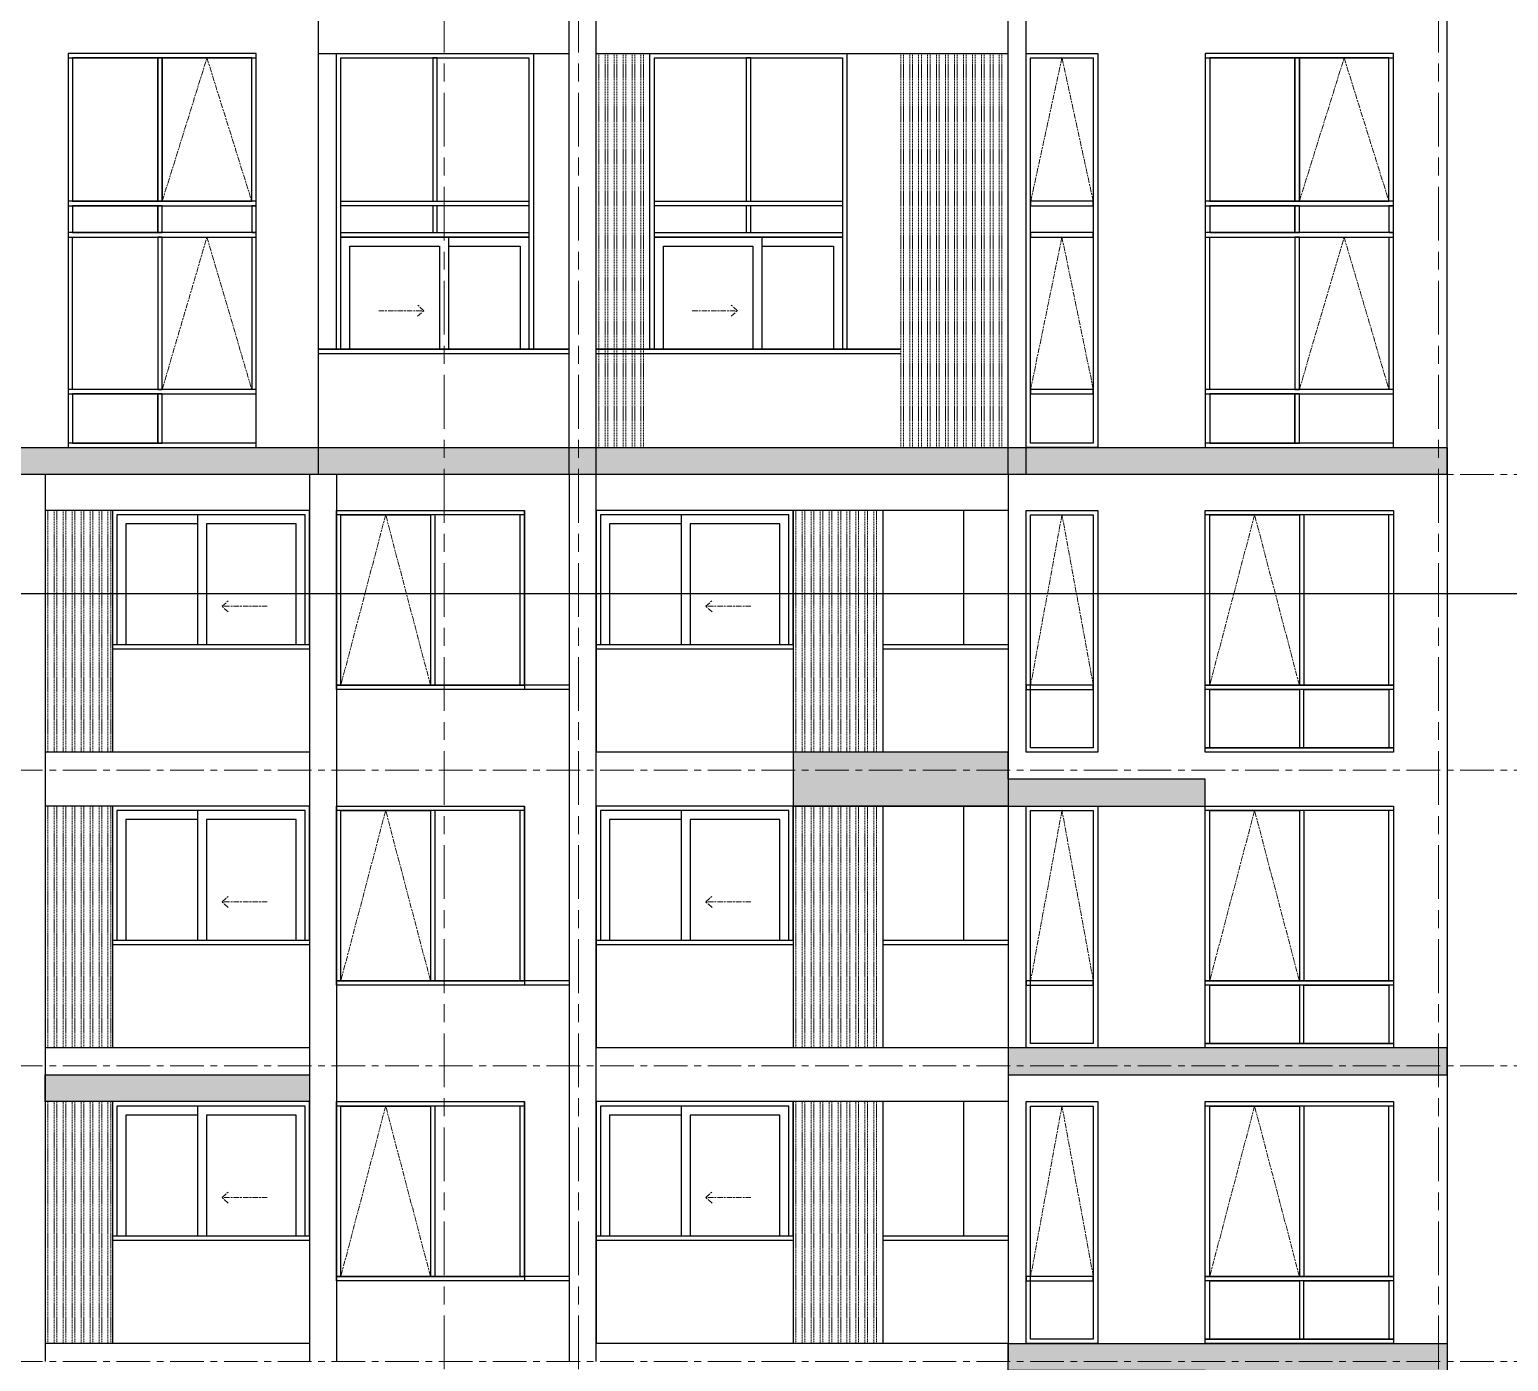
# Model space of a CAD drawing. Header units: millimetres. Extents: x -100356 to 314685, y 446 to 1273965.
# Drawn here: x 224172 to 240682, y 100804 to 115670 of the extents above; entities that cross this region are included whole.
import ezdxf
from ezdxf.xclip import XClip

# ---------------------------------------------------------------- set-up
doc = ezdxf.new("R2010")
doc.units = ezdxf.units.MM
doc.header["$XCLIPFRAME"] = 2
for name, pattern in [('20180221 BF$0$Core - tb$0$HIDDEN2', [0.1875, 0.125, -0.0625]), ('gf$0$CENTER2', [28.575, 19.05, -3.175, 3.175, -3.175]), ('gf$0$Kume - Grid Line', [10.5, 6, -1.25, 2, -1.25]), ('section$0$CENTER', [2, 1.25, -0.25, 0.25, -0.25]), ('section$0$Kume - Grid Line', [10.5, 6, -1.25, 2, -1.25])]:
    doc.linetypes.add(name, pattern=pattern)
for name, color, linetype, lineweight in [('@LOUVER', 35, 'Continuous', 13), ('gf$0$A.Axis', 251, 'gf$0$CENTER2', 13), ('section$0$A-_ANOT----_D', 7, 'Continuous', 5), ('section$0$A-_FLORLEVL_E', 7, 'Continuous', 5), ('section$0$NKC_TRUC', 8, 'section$0$CENTER', 13)]:
    doc.layers.add(name, color=color, linetype=linetype, lineweight=lineweight)
doc.layers.add('NAM', color=3, linetype='Continuous')
doc.layers.add('STR', color=7, linetype='Continuous')

# ---------------------------------------------------------------- blocks, each defined once
blk = doc.blocks.new('section$0$grid section')
at = {"layer": 'section$0$NKC_TRUC', "ltscale": 300}
for p, q in [((-141943.9, 81800), (0, 81800)), ((-141943.9, 78500), (0, 78500)), ((-141943.9, 75200), (0, 75200)), ((-141943.9, 71900), (0, 71900))]:
    blk.add_line(p, q, dxfattribs=at)
blk = doc.blocks.new('wd01 - 2400x2200')
at = {"layer": 'NAM'}
for points in [[(-100, -1050), (2600, -1050), (2600, 1050), (-100, 1050)], [(-50, 1050), (-100, 1050), (-100, -1050), (-50, -1050)], [(-50, 50), (600, 50), (600, 1000), (-50, 1000)], [(650, 1050), (600, 1050), (600, -1050), (650, -1050)], [(2550, 50), (650, 50), (650, 1000), (2550, 1000)], [(2600, 1050), (2550, 1050), (2550, -1050), (2600, -1050)], [(600, 0), (-50, 0), (-50, -1000), (600, -1000)], [(2550, 0), (650, 0), (650, -1000), (2550, -1000)]]:
    blk.add_lwpolyline(points, close=True, dxfattribs=at)
at = {"layer": 'NAM', "elevation": 0}
for points in [[(-50, 1050), (-50, -1050)], [(2550, 1050), (2550, -1050)]]:
    blk.add_lwpolyline(points, dxfattribs=at)
at = {"layer": 'NAM'}
for points in [[(600, 1050), (600, -1050)], [(650, 1050), (650, -1050)]]:
    blk.add_lwpolyline(points, dxfattribs=at)
at = {"layer": 'section$0$A-_ANOT----_D', "color": 8, "linetype": 'section$0$Kume - Grid Line', "ltscale": 10}
blk.add_lwpolyline([(650, 0), (2550, -500), (650, -1000)], dxfattribs=at)
blk = doc.blocks.new('louver 2700')
at = {"layer": '@LOUVER', "linetype": '20180221 BF$0$Core - tb$0$HIDDEN2', "ltscale": 100}
blk.add_lwpolyline([(0, 0), (30, 0), (30, 2700), (0, 2700)], close=True, dxfattribs=at)
blk = doc.blocks.new('*U589')
at = {"layer": '@LOUVER'}
blk.add_blockref('louver 2700', (-15, -1350), dxfattribs=at)
blk = doc.blocks.new('*U590')
at = {"layer": '@LOUVER', "color": 0, "linetype": 'ByBlock', "lineweight": -2}
for p in [(0, 0), (100, 0), (200, 0), (300, 0), (400, 0), (500, 0), (600, 0), (700, 0)]:
    blk.add_blockref('*U589', p, dxfattribs=at)
blk = doc.blocks.new('*U591')
at = {"layer": '@LOUVER'}
blk.add_blockref('louver 2700', (-15, -1350), dxfattribs=at)
blk = doc.blocks.new('*U592')
at = {"layer": '@LOUVER', "color": 0, "linetype": 'ByBlock', "lineweight": -2}
for p in [(0, 0), (100, 0), (200, 0), (300, 0), (400, 0), (500, 0), (600, 0), (700, 0), (800, 0), (900, 0)]:
    blk.add_blockref('*U591', p, dxfattribs=at)
blk = doc.blocks.new('elevation unit 1')
at = {"layer": 'NAM'}
for points in [[(200, 12700), (200, 15650)], [(2900, 12700), (2900, 15650)]]:
    blk.add_lwpolyline(points, dxfattribs=at)
at = {"layer": 'NAM', "elevation": 0}
for points in [[(1400, 12700), (2900, 12700), (2900, 14900), (200, 14900)], [(1350, 12700), (1350, 14900)], [(1400, 12700), (1400, 14900)], [(1400, 12750), (2850, 12750), (2850, 14850), (1400, 14850)], [(2750, 13950), (2750, 14750), (1400, 14750)], [(1400, 12750), (2850, 12750), (2850, 13950), (1400, 13950)], [(1400, 12850), (2750, 12850), (2750, 13850), (1400, 13850)], [(900, 9800), (900, 12350)], [(950, 9800), (950, 12350)], [(950, 10300), (2900, 10300)], [(1400, 7300), (2900, 7300), (2900, 9500), (200, 9500)], [(200, 4900), (200, 9500)], [(1350, 7300), (1350, 9500)], [(1400, 7300), (1400, 9500)], [(1400, 7350), (2850, 7350), (2850, 9450), (1400, 9450)], [(2900, 4900), (2900, 9500)], [(2750, 8550), (2750, 9350), (1400, 9350)], [(1400, 7350), (2850, 7350), (2850, 8550), (1400, 8550)], [(1400, 7450), (2750, 7450), (2750, 8450), (1400, 8450)], [(2900, 7300), (200, 7300)], [(2900, 6300), (200, 6300)], [(1350, 4900), (1350, 6300)], [(1400, 4900), (1400, 6300)], [(2900, 5400), (1400, 5400)]]:
    blk.add_lwpolyline(points, dxfattribs=at)
for points in [[(2900, 3900), (200, 3900), (200, 4700), (2900, 4700)], [(2850, 3950), (250, 3950), (250, 4650), (2850, 4650)], [(950, 4700), (900, 4700), (900, 3950), (950, 3950)]]:
    blk.add_lwpolyline(points, close=True, dxfattribs=at)
at = {"layer": 'section$0$A-_ANOT----_D', "color": 8, "linetype": 'section$0$Kume - Grid Line', "ltscale": 10}
for points in [[(1766, 13607), (1829, 13676), (1892, 13607)], [(1829, 13172), (1829, 13676)]]:
    blk.add_lwpolyline(points, dxfattribs=at)
at = {"layer": 'section$0$A-_ANOT----_D', "color": 8, "linetype": 'section$0$Kume - Grid Line', "ltscale": 10, "elevation": 0}
for points in [[(1766, 8207), (1829, 8276), (1892, 8207)], [(1829, 7772), (1829, 8276)], [(950, 3950), (2850, 4300), (950, 4650)]]:
    blk.add_lwpolyline(points, dxfattribs=at)
at = {"layer": 'STR', "elevation": 0}
for points in [[(3300, 15650), (0, 15650)], [(3300, 12700), (0, 12700)], [(3300, 12400), (0, 12400)], [(3300, 9800), (0, 9800)], [(3300, 4900), (0, 4900)]]:
    blk.add_lwpolyline(points, dxfattribs=at)
at = {"layer": 'STR'}
for points in [[(0, 9500), (3300, 9500)], [(3300, 0), (0, 0)]]:
    blk.add_lwpolyline(points, dxfattribs=at)
at = {"layer": '@LOUVER', "rotation": 270}
for name, p in [('*U590', (1550, 15635, 0)), ('*U592', (1550, 7285, 0))]:
    blk.add_blockref(name, p, dxfattribs=at)
at = {"layer": 'NAM'}
ref = blk.add_blockref('wd01 - 2400x2200', (300, 11350, 0), dxfattribs=dict(at, xscale=-1, rotation=180))
XClip(ref).set_block_clipping_path([(600, -1050), (2600, 1050)])
at = {"layer": 'NAM', "xscale": -1, "rotation": 180}
blk.add_blockref('wd01 - 2400x2200', (300, 1650, 0), dxfattribs=at)
blk = doc.blocks.new('wd02-elevation 1')
at = {"layer": 'NAM', "elevation": 0}
for points in [[(197491, 177019), (201891, 177019), (201891, 179119), (197491, 179119)], [(197491, 177019), (197541, 177019), (197541, 179119), (197491, 179119)], [(197541, 178119), (198091, 178119), (198091, 179069), (197541, 179069)], [(198091, 177019), (198141, 177019), (198141, 179119), (198091, 179119)], [(198141, 179069), (199841, 179069), (199841, 178119), (198141, 178119)], [(199841, 177019), (199891, 177019), (199891, 179119), (199841, 179119)], [(200191, 179069), (199891, 179069), (199891, 178119), (200191, 178119)], [(200191, 177019), (200241, 177019), (200241, 179119), (200191, 179119)], [(200241, 178119), (201841, 178119), (201841, 179069), (200241, 179069)], [(201841, 177019), (201891, 177019), (201891, 179119), (201841, 179119)], [(198091, 178119), (197541, 178119), (197541, 178069), (198091, 178069)], [(199841, 178119), (198141, 178119), (198141, 178069), (199841, 178069)], [(199841, 177069), (198141, 177069), (198141, 178069), (199841, 178069)], [(200191, 178119), (199891, 178119), (199891, 178069), (200191, 178069)], [(201841, 178119), (200241, 178119), (200241, 178069), (201841, 178069)], [(201841, 178069), (200241, 178069), (200241, 177069), (201841, 177069)], [(200191, 177069), (199891, 177069), (199891, 177019), (200191, 177019)]]:
    blk.add_lwpolyline(points, close=True, dxfattribs=at)
at = {"layer": 'section$0$A-_ANOT----_D', "color": 8, "linetype": 'section$0$Kume - Grid Line', "ltscale": 10, "elevation": 0}
for points in [[(198141, 178069), (199841, 177569), (198141, 177069)], [(200241, 178069), (201841, 177569), (200241, 177069)]]:
    blk.add_lwpolyline(points, dxfattribs=at)
blk = doc.blocks.new('LOUVER HIGH')
at = {"layer": '@LOUVER', "linetype": '20180221 BF$0$Core - tb$0$HIDDEN2', "ltscale": 100}
blk.add_lwpolyline([(0, 0), (30, 0), (30, 4400), (0, 4400)], close=True, dxfattribs=at)
blk = doc.blocks.new('*U451')
at = {"layer": '@LOUVER'}
blk.add_blockref('LOUVER HIGH', (-15, -2200), dxfattribs=at)
blk = doc.blocks.new('*U452')
at = {"layer": '@LOUVER', "color": 0, "linetype": 'ByBlock', "lineweight": -2}
for p in [(0, 0), (100, 0), (200, 0), (300, 0), (400, 0), (500, 0)]:
    blk.add_blockref('*U451', p, dxfattribs=at)
blk = doc.blocks.new('*U453')
at = {"layer": '@LOUVER'}
blk.add_blockref('LOUVER HIGH', (-15, -2200), dxfattribs=at)
blk = doc.blocks.new('*U454')
at = {"layer": '@LOUVER', "color": 0, "linetype": 'ByBlock', "lineweight": -2}
for p in [(0, 0), (100, 0), (200, 0), (300, 0), (400, 0), (500, 0), (600, 0), (700, 0), (800, 0), (900, 0), (1000, 0), (1100, 0)]:
    blk.add_blockref('*U453', p, dxfattribs=at)
blk = doc.blocks.new('skyvilla elevation 1')
at = {"layer": 'NAM', "elevation": 0}
for points in [[(300, 12600), (300, 9800)], [(1350, 12600), (1350, 9800)], [(1400, 12600), (1400, 9800)], [(1400, 9800), (1400, 12600)], [(4700, 12600), (4700, 9800)], [(1400, 12400), (4700, 12400), (4700, 10200), (1400, 10200)], [(1400, 12350), (2650, 12350), (2650, 10250), (1400, 10250)], [(1400, 12350), (2650, 12350), (2650, 11150), (1400, 11150)], [(1400, 12350), (4650, 12350), (4650, 10250), (1400, 10250)], [(1400, 12250), (2550, 12250), (2550, 11250), (1400, 11250)], [(2550, 11150), (2550, 10350), (1400, 10350)], [(300, 9500), (300, 4900)], [(1350, 9500), (1350, 6100)], [(1400, 9500), (1400, 6100)], [(1400, 6100), (1400, 9500)], [(4700, 9500), (4700, 4900)], [(1400, 8900), (4700, 8900), (4700, 6700), (1400, 6700)], [(1400, 8850), (2650, 8850), (2650, 6750), (1400, 6750)], [(1400, 8850), (2650, 8850), (2650, 7650), (1400, 7650)], [(1400, 8850), (4650, 8850), (4650, 6750), (1400, 6750)], [(1400, 8750), (2550, 8750), (2550, 7750), (1400, 7750)], [(2550, 7650), (2550, 6850), (1400, 6850)]]:
    blk.add_lwpolyline(points, dxfattribs=at)
for points in [[(2650, 12350), (2700, 12350), (2700, 10250), (2650, 10250)], [(3000, 12350), (3050, 12350), (3050, 10250), (3000, 10250)], [(3000, 11325), (2700, 11325), (2700, 11275), (3000, 11275)], [(4650, 11325), (3050, 11325), (3050, 11275), (4650, 11275)], [(2650, 8850), (2700, 8850), (2700, 6750), (2650, 6750)], [(3000, 8850), (3050, 8850), (3050, 6750), (3000, 6750)], [(3000, 7825), (2700, 7825), (2700, 7775), (3000, 7775)], [(4650, 7825), (3050, 7825), (3050, 7775), (4650, 7775)], [(950, 4650), (900, 4650), (900, 3950), (950, 3950)], [(2700, 4650), (2650, 4650), (2650, 3950), (2700, 3950)], [(3050, 4650), (3000, 4650), (3000, 3950), (3050, 3950)]]:
    blk.add_lwpolyline(points, close=True, dxfattribs=at)
at = {"layer": 'NAM'}
for points in [[(4700, 3900), (300, 3900), (300, 4700), (4700, 4700)], [(4650, 3950), (350, 3950), (350, 4650), (4650, 4650)], [(2650, 3950), (350, 3950), (350, 4650), (2650, 4650)]]:
    blk.add_lwpolyline(points, close=True, dxfattribs=at)
at = {"layer": 'section$0$A-_ANOT----_D', "color": 8, "linetype": 'section$0$Kume - Grid Line', "ltscale": 10, "elevation": 0}
for points in [[(1829, 11928), (1829, 11424)], [(1766, 11493), (1829, 11424), (1892, 11493)], [(1829, 8427), (1829, 7924)], [(1766, 7993), (1829, 7924), (1892, 7993)], [(950, 3950), (2650, 4300), (950, 4650)], [(3050, 3950), (4650, 4300), (3050, 4650)]]:
    blk.add_lwpolyline(points, dxfattribs=at)
at = {"layer": 'STR', "elevation": 0}
for points in [[(0, 12600), (5300, 12600)], [(0, 9800), (5300, 9800)], [(0, 9500), (5300, 9500)], [(0, 4900), (5300, 4900)]]:
    blk.add_lwpolyline(points, dxfattribs=at)
at = {"layer": 'STR'}
for points in [[(0, 4700), (5300, 4700)], [(0, 0), (5300, 0)]]:
    blk.add_lwpolyline(points, dxfattribs=at)
at = {"layer": '@LOUVER', "rotation": 270}
for name, p in [('*U452', (2500, 9485, 0)), ('*U454', (2500, 6085, 0))]:
    blk.add_blockref(name, p, dxfattribs=at)
at = {"layer": 'NAM'}
for p in [(-197191, -163724, 0), (-197191, -176419, 0)]:
    blk.add_blockref('wd02-elevation 1', p, dxfattribs=at)
blk = doc.blocks.new('random facade')
at = {"layer": 'NAM', "ltscale": 0.5}
h = blk.add_hatch(color=252, dxfattribs=at)
h.dxf.hatch_style = 1
h.paths.add_polyline_path([(141287, 548157), (140987, 548157), (140987, 543257), (141287, 543257)])
h.paths.add_polyline_path([(144587, 550557), (143987, 550557), (143987, 548157), (143987, 545957), (144288, 545957), (144287, 548157), (144587, 548157)])
h.paths.add_polyline_path([(147887, 548157), (147887, 543257), (147287, 543257), (147287, 545957), (147588, 545957), (147587, 548157)])
h.paths.add_polyline_path([(147287, 573357), (147287, 569857), (147587, 569857), (147587, 566857), (147887, 566857), (147887, 572657), (147887, 573357)])
h.paths.add_polyline_path([(144587, 569857), (144287, 569857), (144287, 566857), (144587, 566857)])
h.paths.add_polyline_path([(144287, 566657), (144587, 566657), (144587, 563657), (144287, 563657)])
h.paths.add_polyline_path([(144587, 574557), (143987, 574557), (143987, 579407), (144287, 579407), (144287, 576957), (144587, 576957), (144587, 575927)])
h.paths.add_polyline_path([(147287, 585860), (147887, 585860), (147887, 579407), (147587, 579407), (147587, 583132), (147287, 583132)])
h.paths.add_polyline_path([(141287, 576982), (140687, 576982), (140687, 582246), (141287, 582246)])
h.paths.add_polyline_path([(141287, 563657), (141287, 560157), (140987, 560157), (140987, 559257), (140687, 559257), (140687, 563657)])
h.paths.add_polyline_path([(140687, 558907), (140987, 558907), (140987, 555957), (140687, 555957)])
at = {"layer": 'NAM', "elevation": 0}
for points in [[(140687, 558907), (140987, 558907), (140987, 555957), (140687, 555957)], [(144587, 550557), (143987, 550557), (143987, 548157), (143987, 545957), (144288, 545957), (144287, 548157), (144587, 548157)], [(141287, 548157), (140987, 548157), (140987, 543257), (141287, 543257)]]:
    blk.add_lwpolyline(points, close=True, dxfattribs=at)
blk.add_lwpolyline([(147887, 548157), (147887, 543257), (147287, 543257), (147287, 545957), (147588, 545957), (147587, 548157), (147887, 548157)], dxfattribs=at)
blk = doc.blocks.new('ELEVATION 1')
at = {"layer": 'NAM'}
h = blk.add_hatch(color=252, dxfattribs=at)
h.dxf.hatch_style = 1
h.paths.add_polyline_path([(77215, 585860), (77515, 585860), (77515, 543257), (77215, 543257)])
at = {"layer": 'NAM', "elevation": 0}
blk.add_lwpolyline([(77215, 585860), (77515, 585860), (77515, 543257), (77215, 543257)], close=True, dxfattribs=at)
at = {"layer": 'NAM'}
for name, p in [('random facade', (-80372, 0)), ('elevation unit 1', (67315, 543257, 0)), ('elevation unit 1', (70615, 543257, 0)), ('elevation unit 1', (73915, 543257, 0)), ('skyvilla elevation 1', (77215, 543257, 0))]:
    blk.add_blockref(name, p, dxfattribs=at)
ref = blk.add_blockref('random facade', (-70472, 0), dxfattribs=at)
XClip(ref).set_block_clipping_path([(135831.3026844063, 539572.9150476698), (146354.211493358, 586893.258623431)])
at = {"layer": 'section$0$A-_FLORLEVL_E'}
ref = blk.add_blockref('section$0$grid section', (-4584, 526178, 0), dxfattribs=dict(at, rotation=270))
XClip(ref).set_block_clipping_path([(-63133.662589381, -3062.3099419163), (16172.8238461059, 101487.3382753241)])

msp = doc.modelspace()

# ---------------------------------------------------------------- linework, layer by layer
at = {"layer": 'gf$0$A.Axis', "linetype": 'gf$0$Kume - Grid Line', "lineweight": 9, "ltscale": 100}
for p, q in [((228800.4, 25115.6, 0), (228800.4, 127445.7, 0)), ((230300.4, 25115.6, 0), (230300.4, 127445.7, 0)), ((239900.4, 25115.6, 0), (239900.4, 127445.7, 0))]:
    msp.add_line(p, q, dxfattribs=at)

# ---------------------------------------------------------------- block references
at = {"layer": 'NAM', "rotation": 89.99999999999999}
msp.add_blockref('ELEVATION 1', (783254.7, 33488.6, 0), dxfattribs=at)

doc.saveas('drawing.dxf')
